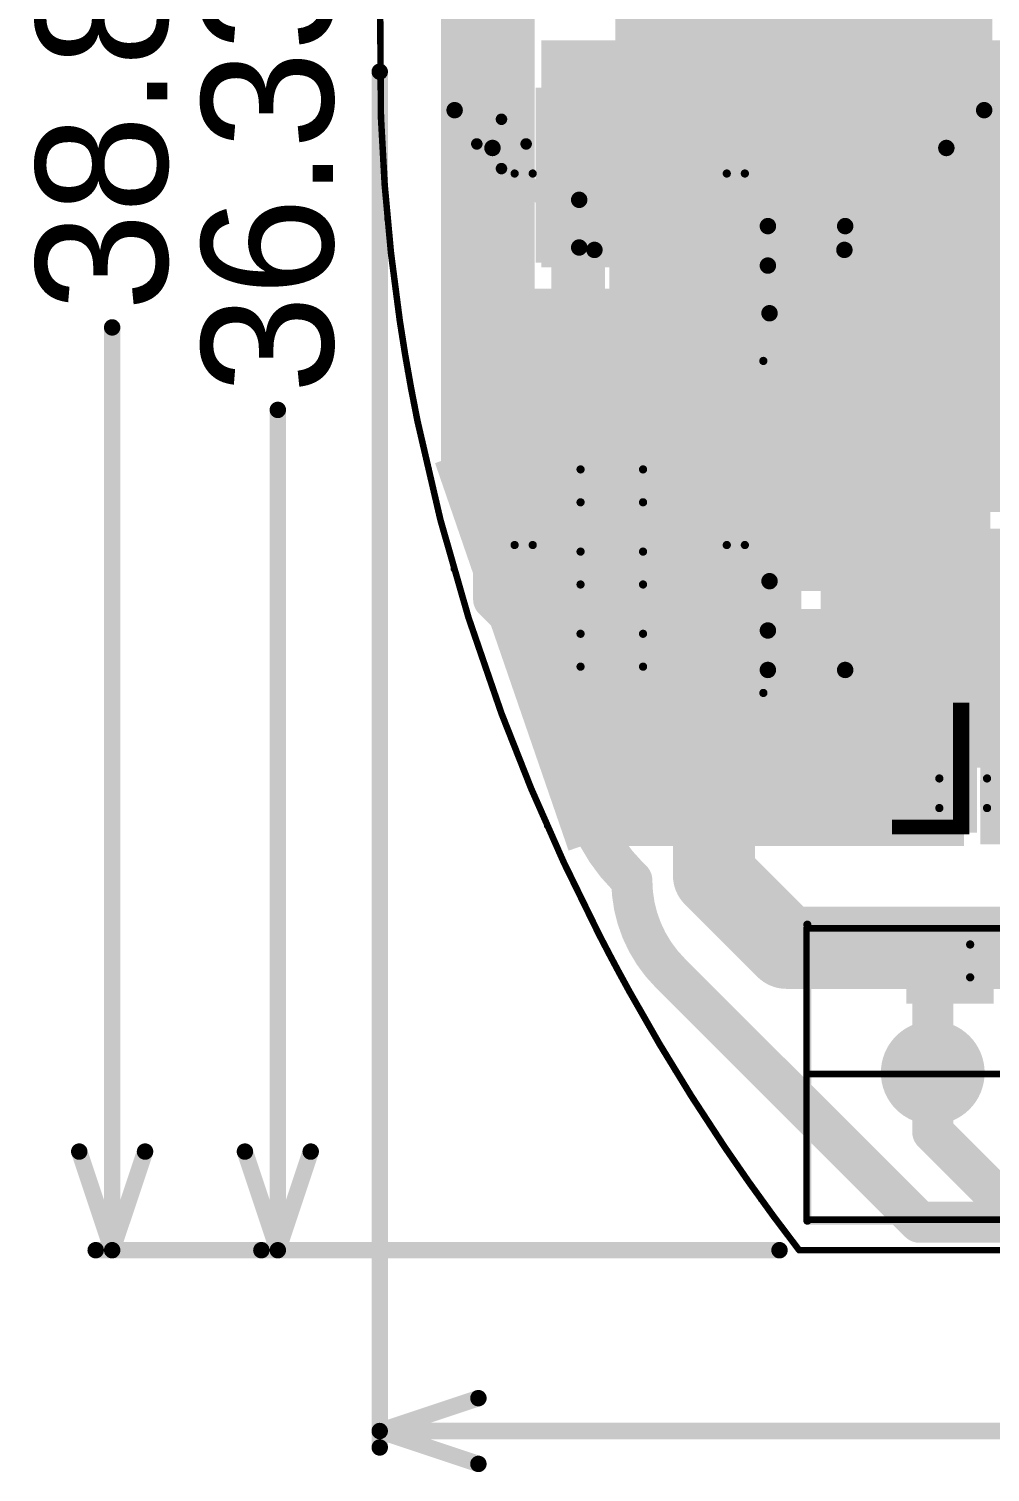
# Model space of a CAD drawing. Header units: millimetres. Extents: x 45.53 to 47.16, y 2.21 to 4.42.
# Drawn here: x 45.534 to 46.118, y 2.242 to 3.12 of the extents above; entities that cross this region are included whole.
import ezdxf

# ---------------------------------------------------------------- set-up
doc = ezdxf.new("R2010")
doc.units = ezdxf.units.MM
doc.header["$MEASUREMENT"] = 0
for name, color, linetype in [('BottomLayer', 5, 'Continuous'), ('BottomOverlay', 54, 'Continuous'), ('BottomPaste', 16, 'Continuous'), ('BottomSolder', 6, 'Continuous'), ('Mechanical1', 6, 'Continuous'), ('Mechanical2', 216, 'Continuous'), ('MultiLayer', 9, 'Continuous'), ('PadHoleLayer', 156, 'Continuous'), ('TopLayer', 1, 'Continuous'), ('TopOverlay', 2, 'Continuous'), ('TopPaste', 8, 'Continuous'), ('TopSolder', 216, 'Continuous'), ('ViaHoleLayer', 16, 'Continuous')]:
    doc.layers.add(name, color=color, linetype=linetype)

# ---------------------------------------------------------------- blocks, each defined once
blk = doc.blocks.new('SOP_8_B_31')
at = {"layer": 'BottomLayer'}
for points in [[(-0.13386, 0.06122), (-0.08268, 0.06122), (-0.13386, 0.08878), (-0.08268, 0.08878)], [(0.08268, 0.06122), (0.13386, 0.06122), (0.08268, 0.08878), (0.13386, 0.08878)], [(-0.13386, 0.01122), (-0.08268, 0.01122), (-0.13386, 0.03878), (-0.08268, 0.03878)], [(0.08268, 0.01122), (0.13386, 0.01122), (0.08268, 0.03878), (0.13386, 0.03878)], [(-0.13386, -0.03878), (-0.08268, -0.03878), (-0.13386, -0.01122), (-0.08268, -0.01122)], [(0.08268, -0.03878), (0.13386, -0.03878), (0.08268, -0.01122), (0.13386, -0.01122)], [(-0.13386, -0.08878), (-0.08268, -0.08878), (-0.13386, -0.06122), (-0.08268, -0.06122)], [(0.08268, -0.08878), (0.13386, -0.08878), (0.08268, -0.06122), (0.13386, -0.06122)]]:
    blk.add_solid(points, dxfattribs=at)
at = {"layer": 'BottomOverlay', "const_width": 0.005}
for points in [[(0.077, 0.101), (-0.072, 0.101)], [(0.077, -0.101), (-0.072, -0.101)]]:
    blk.add_lwpolyline(points, dxfattribs=at)
at = {"layer": 'BottomOverlay'}
for points, const_width in [([(-0.07325, 0.101, 1), (-0.07075, 0.101, 1)], 0.0025), ([(0.07575, 0.101, 1), (0.07825, 0.101, 1)], 0.0025), ([(-0.1219, -0.103, 1), (-0.1321, -0.103, 1)], 0.01), ([(-0.1346, -0.103, 1), (-0.1296, -0.103, 1)], 0.005), ([(-0.1244, -0.103, 1), (-0.1194, -0.103, 1)], 0.005), ([(-0.07325, -0.101, 1), (-0.07075, -0.101, 1)], 0.0025), ([(0.07575, -0.101, 1), (0.07825, -0.101, 1)], 0.0025)]:
    blk.add_lwpolyline(points, format="xyb", close=True, dxfattribs=dict(at, const_width=const_width))
at = {"layer": 'BottomPaste'}
for points in [[(-0.13386, 0.06122), (-0.08268, 0.06122), (-0.13386, 0.08878), (-0.08268, 0.08878)], [(0.08268, 0.06122), (0.13386, 0.06122), (0.08268, 0.08878), (0.13386, 0.08878)], [(-0.13386, 0.01122), (-0.08268, 0.01122), (-0.13386, 0.03878), (-0.08268, 0.03878)], [(0.08268, 0.01122), (0.13386, 0.01122), (0.08268, 0.03878), (0.13386, 0.03878)], [(-0.13386, -0.03878), (-0.08268, -0.03878), (-0.13386, -0.01122), (-0.08268, -0.01122)], [(0.08268, -0.03878), (0.13386, -0.03878), (0.08268, -0.01122), (0.13386, -0.01122)], [(-0.13386, -0.08878), (-0.08268, -0.08878), (-0.13386, -0.06122), (-0.08268, -0.06122)], [(0.08268, -0.08878), (0.13386, -0.08878), (0.08268, -0.06122), (0.13386, -0.06122)]]:
    blk.add_solid(points, dxfattribs=at)
at = {"layer": 'BottomSolder'}
for points in [[(-0.13786, 0.05722), (-0.07868, 0.05722), (-0.13786, 0.09278), (-0.07868, 0.09278)], [(0.07868, 0.05722), (0.13786, 0.05722), (0.07868, 0.09278), (0.13786, 0.09278)], [(-0.13786, 0.00722), (-0.07868, 0.00722), (-0.13786, 0.04278), (-0.07868, 0.04278)], [(0.07868, 0.00722), (0.13786, 0.00722), (0.07868, 0.04278), (0.13786, 0.04278)], [(-0.13786, -0.04278), (-0.07868, -0.04278), (-0.13786, -0.00722), (-0.07868, -0.00722)], [(0.07868, -0.04278), (0.13786, -0.04278), (0.07868, -0.00722), (0.13786, -0.00722)], [(-0.13786, -0.09278), (-0.07868, -0.09278), (-0.13786, -0.05722), (-0.07868, -0.05722)], [(0.07868, -0.09278), (0.13786, -0.09278), (0.07868, -0.05722), (0.13786, -0.05722)]]:
    blk.add_solid(points, dxfattribs=at)
blk = doc.blocks.new('R___0201_B_39')
at = {"layer": 'BottomLayer'}
for points in [[(-0.01614, -0.00728), (-0.00551, -0.00728), (-0.01614, 0.00728), (-0.00551, 0.00728)], [(0.00551, -0.00728), (0.01614, -0.00728), (0.00551, 0.00728), (0.01614, 0.00728)]]:
    blk.add_solid(points, dxfattribs=at)
at = {"layer": 'BottomOverlay', "const_width": 0.005}
for points in [[(-0.019, -0.01), (-0.019, 0.01)], [(-0.019, 0.01), (0.019, 0.01)], [(0.019, -0.01), (0.019, 0.01)], [(-0.019, -0.01), (0.019, -0.01)]]:
    blk.add_lwpolyline(points, dxfattribs=at)
at = {"layer": 'BottomOverlay', "const_width": 0.0025}
for points in [[(-0.02025, 0.01, 1), (-0.01775, 0.01, 1)], [(-0.02025, 0.01, 1), (-0.01775, 0.01, 1)], [(0.01775, 0.01, 1), (0.02025, 0.01, 1)], [(0.01775, 0.01, 1), (0.02025, 0.01, 1)], [(-0.02025, -0.01, 1), (-0.01775, -0.01, 1)], [(-0.02025, -0.01, 1), (-0.01775, -0.01, 1)], [(0.01775, -0.01, 1), (0.02025, -0.01, 1)], [(0.01775, -0.01, 1), (0.02025, -0.01, 1)]]:
    blk.add_lwpolyline(points, format="xyb", close=True, dxfattribs=at)
at = {"layer": 'BottomPaste'}
for points in [[(-0.01614, -0.00728), (-0.00551, -0.00728), (-0.01614, 0.00728), (-0.00551, 0.00728)], [(0.00551, -0.00728), (0.01614, -0.00728), (0.00551, 0.00728), (0.01614, 0.00728)]]:
    blk.add_solid(points, dxfattribs=at)
at = {"layer": 'BottomSolder'}
for points in [[(-0.02014, -0.01128), (-0.00151, -0.01128), (-0.02014, 0.01128), (-0.00151, 0.01128)], [(0.00151, -0.01128), (0.02014, -0.01128), (0.00151, 0.01128), (0.02014, 0.01128)]]:
    blk.add_solid(points, dxfattribs=at)
blk = doc.blocks.new('R___0201_B_40')
at = {"layer": 'BottomLayer'}
for points in [[(-0.01614, -0.00728), (-0.00551, -0.00728), (-0.01614, 0.00728), (-0.00551, 0.00728)], [(0.00551, -0.00728), (0.01614, -0.00728), (0.00551, 0.00728), (0.01614, 0.00728)]]:
    blk.add_solid(points, dxfattribs=at)
at = {"layer": 'BottomOverlay', "const_width": 0.005}
for points in [[(-0.019, 0.01), (-0.019, -0.01)], [(0.019, 0.01), (-0.019, 0.01)], [(0.019, 0.01), (0.019, -0.01)], [(0.019, -0.01), (-0.019, -0.01)]]:
    blk.add_lwpolyline(points, dxfattribs=at)
at = {"layer": 'BottomOverlay', "const_width": 0.0025}
for points in [[(-0.02025, 0.01, 1), (-0.01775, 0.01, 1)], [(-0.02025, 0.01, 1), (-0.01775, 0.01, 1)], [(0.01775, 0.01, 1), (0.02025, 0.01, 1)], [(0.01775, 0.01, 1), (0.02025, 0.01, 1)], [(-0.02025, -0.01, 1), (-0.01775, -0.01, 1)], [(-0.02025, -0.01, 1), (-0.01775, -0.01, 1)], [(0.01775, -0.01, 1), (0.02025, -0.01, 1)], [(0.01775, -0.01, 1), (0.02025, -0.01, 1)]]:
    blk.add_lwpolyline(points, format="xyb", close=True, dxfattribs=at)
at = {"layer": 'BottomPaste'}
for points in [[(-0.01614, -0.00728), (-0.00551, -0.00728), (-0.01614, 0.00728), (-0.00551, 0.00728)], [(0.00551, -0.00728), (0.01614, -0.00728), (0.00551, 0.00728), (0.01614, 0.00728)]]:
    blk.add_solid(points, dxfattribs=at)
at = {"layer": 'BottomSolder'}
for points in [[(-0.02014, -0.01128), (-0.00151, -0.01128), (-0.02014, 0.01128), (-0.00151, 0.01128)], [(0.00151, -0.01128), (0.02014, -0.01128), (0.00151, 0.01128), (0.02014, 0.01128)]]:
    blk.add_solid(points, dxfattribs=at)
blk = doc.blocks.new('R___0201_B_47')
at = {"layer": 'BottomLayer'}
for points in [[(-0.01614, -0.00728), (-0.00551, -0.00728), (-0.01614, 0.00728), (-0.00551, 0.00728)], [(0.00551, -0.00728), (0.01614, -0.00728), (0.00551, 0.00728), (0.01614, 0.00728)]]:
    blk.add_solid(points, dxfattribs=at)
at = {"layer": 'BottomOverlay', "const_width": 0.005}
for points in [[(0.019, 0.01), (-0.019, 0.01)], [(-0.019, 0.01), (-0.019, -0.01)], [(0.019, 0.01), (0.019, -0.01)], [(0.019, -0.01), (-0.019, -0.01)]]:
    blk.add_lwpolyline(points, dxfattribs=at)
at = {"layer": 'BottomOverlay', "const_width": 0.0025}
for points in [[(-0.02025, 0.01, 1), (-0.01775, 0.01, 1)], [(-0.02025, 0.01, 1), (-0.01775, 0.01, 1)], [(0.01775, 0.01, 1), (0.02025, 0.01, 1)], [(0.01775, 0.01, 1), (0.02025, 0.01, 1)], [(-0.02025, -0.01, 1), (-0.01775, -0.01, 1)], [(-0.02025, -0.01, 1), (-0.01775, -0.01, 1)], [(0.01775, -0.01, 1), (0.02025, -0.01, 1)], [(0.01775, -0.01, 1), (0.02025, -0.01, 1)]]:
    blk.add_lwpolyline(points, format="xyb", close=True, dxfattribs=at)
at = {"layer": 'BottomPaste'}
for points in [[(-0.01614, -0.00728), (-0.00551, -0.00728), (-0.01614, 0.00728), (-0.00551, 0.00728)], [(0.00551, -0.00728), (0.01614, -0.00728), (0.00551, 0.00728), (0.01614, 0.00728)]]:
    blk.add_solid(points, dxfattribs=at)
at = {"layer": 'BottomSolder'}
for points in [[(-0.02014, -0.01128), (-0.00151, -0.01128), (-0.02014, 0.01128), (-0.00151, 0.01128)], [(0.00151, -0.01128), (0.02014, -0.01128), (0.00151, 0.01128), (0.02014, 0.01128)]]:
    blk.add_solid(points, dxfattribs=at)
blk = doc.blocks.new('R___0201_B_48')
at = {"layer": 'BottomLayer'}
for points in [[(-0.01614, -0.00728), (-0.00551, -0.00728), (-0.01614, 0.00728), (-0.00551, 0.00728)], [(0.00551, -0.00728), (0.01614, -0.00728), (0.00551, 0.00728), (0.01614, 0.00728)]]:
    blk.add_solid(points, dxfattribs=at)
at = {"layer": 'BottomOverlay', "const_width": 0.005}
for points in [[(-0.019, 0.01), (-0.019, -0.01)], [(0.019, 0.01), (-0.019, 0.01)], [(0.019, 0.01), (0.019, -0.01)], [(0.019, -0.01), (-0.019, -0.01)]]:
    blk.add_lwpolyline(points, dxfattribs=at)
at = {"layer": 'BottomOverlay', "const_width": 0.0025}
for points in [[(-0.02025, 0.01, 1), (-0.01775, 0.01, 1)], [(-0.02025, 0.01, 1), (-0.01775, 0.01, 1)], [(0.01775, 0.01, 1), (0.02025, 0.01, 1)], [(0.01775, 0.01, 1), (0.02025, 0.01, 1)], [(-0.02025, -0.01, 1), (-0.01775, -0.01, 1)], [(-0.02025, -0.01, 1), (-0.01775, -0.01, 1)], [(0.01775, -0.01, 1), (0.02025, -0.01, 1)], [(0.01775, -0.01, 1), (0.02025, -0.01, 1)]]:
    blk.add_lwpolyline(points, format="xyb", close=True, dxfattribs=at)
at = {"layer": 'BottomPaste'}
for points in [[(-0.01614, -0.00728), (-0.00551, -0.00728), (-0.01614, 0.00728), (-0.00551, 0.00728)], [(0.00551, -0.00728), (0.01614, -0.00728), (0.00551, 0.00728), (0.01614, 0.00728)]]:
    blk.add_solid(points, dxfattribs=at)
at = {"layer": 'BottomSolder'}
for points in [[(-0.02014, -0.01128), (-0.00151, -0.01128), (-0.02014, 0.01128), (-0.00151, 0.01128)], [(0.00151, -0.01128), (0.02014, -0.01128), (0.00151, 0.01128), (0.02014, 0.01128)]]:
    blk.add_solid(points, dxfattribs=at)
blk = doc.blocks.new('SRU8028_220Y_B_57')
at = {"layer": 'BottomLayer'}
for points in [[(-0.19291, -0.06299), (-0.11417, -0.06299), (-0.19291, 0.06299), (-0.11417, 0.06299)], [(0.11417, -0.06299), (0.19291, -0.06299), (0.11417, 0.06299), (0.19291, 0.06299)]]:
    blk.add_solid(points, dxfattribs=at)
at = {"layer": 'BottomOverlay', "const_width": 0.01}
for points in [[(-0.089, 0.138), (-0.066, 0.161)], [(0.066, 0.161), (-0.066, 0.161)], [(0.089, 0.138), (0.066, 0.161)], [(-0.151, 0.076), (-0.089, 0.138)], [(0.151, 0.076), (0.089, 0.138)], [(-0.089, -0.138), (-0.151, -0.076)], [(0.089, -0.138), (0.151, -0.076)], [(-0.066, -0.161), (-0.089, -0.138)], [(0.066, -0.161), (0.089, -0.138)], [(0.066, -0.161), (-0.066, -0.161)]]:
    blk.add_lwpolyline(points, dxfattribs=at)
at = {"layer": 'BottomOverlay', "const_width": 0.005}
for points in [[(-0.0685, 0.161, 1), (-0.0635, 0.161, 1)], [(-0.0685, 0.161, 1), (-0.0635, 0.161, 1)], [(0.0635, 0.161, 1), (0.0685, 0.161, 1)], [(0.0635, 0.161, 1), (0.0685, 0.161, 1)], [(-0.0915, 0.138, 1), (-0.0865, 0.138, 1)], [(-0.0915, 0.138, 1), (-0.0865, 0.138, 1)], [(0.0865, 0.138, 1), (0.0915, 0.138, 1)], [(0.0865, 0.138, 1), (0.0915, 0.138, 1)], [(-0.1535, 0.076, 1), (-0.1485, 0.076, 1)], [(0.1485, 0.076, 1), (0.1535, 0.076, 1)], [(-0.1535, -0.076, 1), (-0.1485, -0.076, 1)], [(0.1485, -0.076, 1), (0.1535, -0.076, 1)], [(-0.0915, -0.138, 1), (-0.0865, -0.138, 1)], [(-0.0915, -0.138, 1), (-0.0865, -0.138, 1)], [(0.0865, -0.138, 1), (0.0915, -0.138, 1)], [(0.0865, -0.138, 1), (0.0915, -0.138, 1)], [(-0.0685, -0.161, 1), (-0.0635, -0.161, 1)], [(-0.0685, -0.161, 1), (-0.0635, -0.161, 1)], [(0.0635, -0.161, 1), (0.0685, -0.161, 1)], [(0.0635, -0.161, 1), (0.0685, -0.161, 1)]]:
    blk.add_lwpolyline(points, format="xyb", close=True, dxfattribs=at)
at = {"layer": 'BottomPaste'}
for points in [[(-0.19291, -0.06299), (-0.11417, -0.06299), (-0.19291, 0.06299), (-0.11417, 0.06299)], [(0.11417, -0.06299), (0.19291, -0.06299), (0.11417, 0.06299), (0.19291, 0.06299)]]:
    blk.add_solid(points, dxfattribs=at)
at = {"layer": 'BottomSolder'}
for points in [[(-0.19691, -0.06699), (-0.11017, -0.06699), (-0.19691, 0.06699), (-0.11017, 0.06699)], [(0.11017, -0.06699), (0.19691, -0.06699), (0.11017, 0.06699), (0.19691, 0.06699)]]:
    blk.add_solid(points, dxfattribs=at)
blk = doc.blocks.new('B3B_PH_K_S_LF__SN__60')
at = {"layer": 'BottomLayer', "const_width": 0.02756}
for points in [[(-0.09252, 0, 1), (-0.06496, 0, 1)], [(-0.01378, 0, 1), (0.01378, 0, 1)], [(0.06496, 0, 1), (0.09252, 0, 1)]]:
    blk.add_lwpolyline(points, format="xyb", close=True, dxfattribs=at)
at = {"layer": 'BottomSolder', "const_width": 0.03156}
for points in [[(-0.09452, 0, 1), (-0.06296, 0, 1)], [(-0.01578, 0, 1), (0.01578, 0, 1)], [(0.06296, 0, 1), (0.09452, 0, 1)]]:
    blk.add_lwpolyline(points, format="xyb", close=True, dxfattribs=at)
at = {"layer": 'MultiLayer', "const_width": 0.02756}
for points in [[(-0.09252, 0, 1), (-0.06496, 0, 1)], [(-0.01378, 0, 1), (0.01378, 0, 1)], [(0.06496, 0, 1), (0.09252, 0, 1)]]:
    blk.add_lwpolyline(points, format="xyb", close=True, dxfattribs=at)
at = {"layer": 'PadHoleLayer', "const_width": 0.01378}
for points in [[(-0.08563, 0, 1), (-0.07185, 0, 1)], [(-0.00689, 0, 1), (0.00689, 0, 1)], [(0.07185, 0, 1), (0.08563, 0, 1)]]:
    blk.add_lwpolyline(points, format="xyb", close=True, dxfattribs=at)
at = {"layer": 'TopLayer', "const_width": 0.02756}
for points in [[(-0.09252, 0, 1), (-0.06496, 0, 1)], [(-0.01378, 0, 1), (0.01378, 0, 1)], [(0.06496, 0, 1), (0.09252, 0, 1)]]:
    blk.add_lwpolyline(points, format="xyb", close=True, dxfattribs=at)
at = {"layer": 'TopOverlay', "const_width": 0.005}
for points in [[(-0.155, 0.09), (0.155, 0.09)], [(-0.155, -0.09), (-0.155, 0.09)], [(0.155, -0.09), (0.155, 0.09)], [(-0.155, -0.09), (0.155, -0.09)]]:
    blk.add_lwpolyline(points, dxfattribs=at)
at = {"layer": 'TopOverlay', "const_width": 0.0025}
for points in [[(-0.15625, 0.09, 1), (-0.15375, 0.09, 1)], [(-0.15625, 0.09, 1), (-0.15375, 0.09, 1)], [(0.15375, 0.09, 1), (0.15625, 0.09, 1)], [(0.15375, 0.09, 1), (0.15625, 0.09, 1)], [(-0.15625, -0.09, 1), (-0.15375, -0.09, 1)], [(-0.15625, -0.09, 1), (-0.15375, -0.09, 1)], [(0.15375, -0.09, 1), (0.15625, -0.09, 1)], [(0.15375, -0.09, 1), (0.15625, -0.09, 1)]]:
    blk.add_lwpolyline(points, format="xyb", close=True, dxfattribs=at)
at = {"layer": 'TopSolder', "const_width": 0.03156}
for points in [[(-0.09452, 0, 1), (-0.06296, 0, 1)], [(-0.01578, 0, 1), (0.01578, 0, 1)], [(0.06296, 0, 1), (0.09452, 0, 1)]]:
    blk.add_lwpolyline(points, format="xyb", close=True, dxfattribs=at)
blk = doc.blocks.new('SMC_62')
at = {"layer": 'TopLayer'}
for points in [[(-0.19037, -0.06437), (-0.11163, -0.06437), (-0.19037, 0.06437), (-0.11163, 0.06437)], [(0.11163, -0.06437), (0.19037, -0.06437), (0.11163, 0.06437), (0.19037, 0.06437)]]:
    blk.add_solid(points, dxfattribs=at)
at = {"layer": 'TopOverlay', "const_width": 0.01}
for points in [[(-0.135, 0.121), (-0.111, 0.121)], [(-0.135, 0.121), (-0.135, 0.074)], [(-0.081, 0.12), (0.082, 0.12)], [(0.111, 0.121), (0.135, 0.121)], [(0.135, 0.121), (0.135, 0.074)], [(-0.135, -0.074), (-0.135, -0.121)], [(0.135, -0.074), (0.135, -0.121)], [(-0.135, -0.121), (-0.111, -0.121)], [(-0.081, -0.122), (0.082, -0.122)], [(0.111, -0.121), (0.135, -0.121)]]:
    blk.add_lwpolyline(points, dxfattribs=at)
at = {"layer": 'TopOverlay', "const_width": 0.005}
for points in [[(-0.1375, 0.121, 1), (-0.1325, 0.121, 1)], [(-0.1375, 0.121, 1), (-0.1325, 0.121, 1)], [(-0.1135, 0.121, 1), (-0.1085, 0.121, 1)], [(-0.0835, 0.12, 1), (-0.0785, 0.12, 1)], [(0.0795, 0.12, 1), (0.0845, 0.12, 1)], [(0.1085, 0.121, 1), (0.1135, 0.121, 1)], [(0.1325, 0.121, 1), (0.1375, 0.121, 1)], [(0.1325, 0.121, 1), (0.1375, 0.121, 1)], [(-0.1375, 0.074, 1), (-0.1325, 0.074, 1)], [(0.1325, 0.074, 1), (0.1375, 0.074, 1)], [(-0.1375, -0.074, 1), (-0.1325, -0.074, 1)], [(0.1325, -0.074, 1), (0.1375, -0.074, 1)], [(-0.1375, -0.121, 1), (-0.1325, -0.121, 1)], [(-0.1375, -0.121, 1), (-0.1325, -0.121, 1)], [(-0.1135, -0.121, 1), (-0.1085, -0.121, 1)], [(-0.0835, -0.122, 1), (-0.0785, -0.122, 1)], [(0.0795, -0.122, 1), (0.0845, -0.122, 1)], [(0.1085, -0.121, 1), (0.1135, -0.121, 1)], [(0.1325, -0.121, 1), (0.1375, -0.121, 1)], [(0.1325, -0.121, 1), (0.1375, -0.121, 1)]]:
    blk.add_lwpolyline(points, format="xyb", close=True, dxfattribs=at)
at = {"layer": 'TopOverlay'}
for points in [[(0.135, 0.067), (0.245, 0.067), (0.135, 0.125), (0.245, 0.125)], [(0.193, -0.125), (0.245, -0.125), (0.193, 0.125), (0.245, 0.125)], [(0.135, -0.125), (0.245, -0.125), (0.135, -0.067), (0.245, -0.067)]]:
    blk.add_solid(points, dxfattribs=at)
at = {"layer": 'TopPaste'}
for points in [[(-0.19037, -0.06437), (-0.11163, -0.06437), (-0.19037, 0.06437), (-0.11163, 0.06437)], [(0.11163, -0.06437), (0.19037, -0.06437), (0.11163, 0.06437), (0.19037, 0.06437)]]:
    blk.add_solid(points, dxfattribs=at)
at = {"layer": 'TopSolder'}
for points in [[(-0.19437, -0.06837), (-0.10763, -0.06837), (-0.19437, 0.06837), (-0.10763, 0.06837)], [(0.10763, -0.06837), (0.19437, -0.06837), (0.10763, 0.06837), (0.19437, 0.06837)]]:
    blk.add_solid(points, dxfattribs=at)
blk = doc.blocks.new('C___C____C_65')
at = {"layer": 'TopLayer'}
for points in [[(-0.16221, -0.05315), (-0.06379, -0.05315), (-0.16221, 0.05315), (-0.06379, 0.05315)], [(0.06379, -0.05315), (0.16221, -0.05315), (0.06379, 0.05315), (0.16221, 0.05315)]]:
    blk.add_solid(points, dxfattribs=at)
at = {"layer": 'TopOverlay'}
for points, const_width in [([(0.132, 0.093), (0.132, 0.063)], 0.007), ([(0.117, 0.078), (0.147, 0.078)], 0.007), ([(-0.112, 0.07), (0.114, 0.07)], 0.005), ([(-0.112, 0.07), (-0.112, 0.059)], 0.005), ([(0.114, 0.07), (0.114, 0.059)], 0.005), ([(-0.112, -0.059), (-0.112, -0.07)], 0.005), ([(0.114, -0.059), (0.114, -0.07)], 0.005), ([(-0.112, -0.07), (0.114, -0.07)], 0.005)]:
    blk.add_lwpolyline(points, dxfattribs=dict(at, const_width=const_width))
for points, const_width in [([(0.13025, 0.093, 1), (0.13375, 0.093, 1)], 0.0035), ([(0.11525, 0.078, 1), (0.11875, 0.078, 1)], 0.0035), ([(0.14525, 0.078, 1), (0.14875, 0.078, 1)], 0.0035), ([(-0.11325, 0.07, 1), (-0.11075, 0.07, 1)], 0.0025), ([(-0.11325, 0.07, 1), (-0.11075, 0.07, 1)], 0.0025), ([(0.11275, 0.07, 1), (0.11525, 0.07, 1)], 0.0025), ([(0.11275, 0.07, 1), (0.11525, 0.07, 1)], 0.0025), ([(-0.11325, 0.059, 1), (-0.11075, 0.059, 1)], 0.0025), ([(0.11275, 0.059, 1), (0.11525, 0.059, 1)], 0.0025), ([(0.13025, 0.063, 1), (0.13375, 0.063, 1)], 0.0035), ([(-0.11325, -0.059, 1), (-0.11075, -0.059, 1)], 0.0025), ([(0.11275, -0.059, 1), (0.11525, -0.059, 1)], 0.0025), ([(-0.11325, -0.07, 1), (-0.11075, -0.07, 1)], 0.0025), ([(-0.11325, -0.07, 1), (-0.11075, -0.07, 1)], 0.0025), ([(0.11275, -0.07, 1), (0.11525, -0.07, 1)], 0.0025), ([(0.11275, -0.07, 1), (0.11525, -0.07, 1)], 0.0025)]:
    blk.add_lwpolyline(points, format="xyb", close=True, dxfattribs=dict(at, const_width=const_width))
at = {"layer": 'TopPaste'}
for points in [[(-0.16221, -0.05315), (-0.06379, -0.05315), (-0.16221, 0.05315), (-0.06379, 0.05315)], [(0.06379, -0.05315), (0.16221, -0.05315), (0.06379, 0.05315), (0.16221, 0.05315)]]:
    blk.add_solid(points, dxfattribs=at)
at = {"layer": 'TopSolder'}
for points in [[(-0.16621, -0.05715), (-0.05979, -0.05715), (-0.16621, 0.05715), (-0.05979, 0.05715)], [(0.05979, -0.05715), (0.16621, -0.05715), (0.05979, 0.05715), (0.16621, 0.05715)]]:
    blk.add_solid(points, dxfattribs=at)
blk = doc.blocks.new('CAP_0201_66')
at = {"layer": 'TopLayer'}
for points in [[(-0.01772, -0.00591), (-0.00591, -0.00591), (-0.01772, 0.00591), (-0.00591, 0.00591)], [(0.00591, -0.00591), (0.01772, -0.00591), (0.00591, 0.00591), (0.01772, 0.00591)]]:
    blk.add_solid(points, dxfattribs=at)
at = {"layer": 'TopOverlay', "const_width": 0.005}
for points in [[(-0.021, 0.009), (-0.021, -0.009)], [(-0.008, 0.009), (-0.021, 0.009)], [(0.021, 0.009), (0.008, 0.009)], [(0.021, 0.009), (0.021, -0.009)], [(-0.008, -0.009), (-0.021, -0.009)], [(0.021, -0.009), (0.008, -0.009)]]:
    blk.add_lwpolyline(points, dxfattribs=at)
at = {"layer": 'TopOverlay', "const_width": 0.0025}
for points in [[(-0.02225, 0.009, 1), (-0.01975, 0.009, 1)], [(-0.02225, 0.009, 1), (-0.01975, 0.009, 1)], [(-0.00925, 0.009, 1), (-0.00675, 0.009, 1)], [(0.00675, 0.009, 1), (0.00925, 0.009, 1)], [(0.01975, 0.009, 1), (0.02225, 0.009, 1)], [(0.01975, 0.009, 1), (0.02225, 0.009, 1)], [(-0.02225, -0.009, 1), (-0.01975, -0.009, 1)], [(-0.02225, -0.009, 1), (-0.01975, -0.009, 1)], [(-0.00925, -0.009, 1), (-0.00675, -0.009, 1)], [(0.00675, -0.009, 1), (0.00925, -0.009, 1)], [(0.01975, -0.009, 1), (0.02225, -0.009, 1)], [(0.01975, -0.009, 1), (0.02225, -0.009, 1)]]:
    blk.add_lwpolyline(points, format="xyb", close=True, dxfattribs=at)
at = {"layer": 'TopPaste'}
for points in [[(-0.01772, -0.00591), (-0.00591, -0.00591), (-0.01772, 0.00591), (-0.00591, 0.00591)], [(0.00591, -0.00591), (0.01772, -0.00591), (0.00591, 0.00591), (0.01772, 0.00591)]]:
    blk.add_solid(points, dxfattribs=at)
at = {"layer": 'TopSolder'}
for points in [[(-0.01988, -0.00807), (-0.00374, -0.00807), (-0.01988, 0.00807), (-0.00374, 0.00807)], [(0.00374, -0.00807), (0.01988, -0.00807), (0.00374, 0.00807), (0.01988, 0.00807)]]:
    blk.add_solid(points, dxfattribs=at)

msp = doc.modelspace()

# ---------------------------------------------------------------- linework, layer by layer
at = {"layer": 'BottomLayer'}
for points, const_width in [([(45.81626, 2.872), (45.81626, 3.2)], 0.05), ([(45.86826, 2.987), (45.86826, 3.016)], 0.01), ([(45.81626, 2.773), (45.81626, 2.872)], 0.025), ([(45.81626, 2.773), (45.83626, 2.753)], 0.025), ([(45.83626, 2.753), (45.86826, 2.753)], 0.025), ([(45.86826, 2.67542), (45.86826, 2.753)], 0.025), ([(45.89755, 2.60471), (45.90026, 2.602)], 0.025), ([(46.08326, 2.485), (46.08326, 2.538)], 0.025), ([(46.08326, 2.449), (46.08326, 2.485)], 0.025), ([(46.08326, 2.449), (46.13826, 2.394)], 0.025)]:
    msp.add_lwpolyline(points, dxfattribs=dict(at, const_width=const_width))
for points, const_width in [([(45.86235, 3.016, 1), (45.87417, 3.016, 1)], 0.01181), ([(45.86576, 3.016, 1), (45.87076, 3.016, 1)], 0.005), ([(45.86235, 2.99, 1), (45.87417, 2.99, 1)], 0.01181), ([(45.86576, 2.987, 1), (45.87076, 2.987, 1)], 0.005), ([(45.80376, 2.872, 1), (45.82876, 2.872, 1)], 0.025), ([(45.81001, 2.872, 1), (45.82251, 2.872, 1)], 0.0125), ([(45.84235, 2.803, 1), (45.85417, 2.803, 1)], 0.01181), ([(45.81001, 2.773, 1), (45.82251, 2.773, 1)], 0.0125), ([(45.81001, 2.773, 1), (45.82251, 2.773, 1)], 0.0125), ([(45.83001, 2.753, 1), (45.84251, 2.753, 1)], 0.0125), ([(45.83001, 2.753, 1), (45.84251, 2.753, 1)], 0.0125), ([(45.86201, 2.753, 1), (45.87451, 2.753, 1)], 0.0125), ([(45.86201, 2.753, 1), (45.87451, 2.753, 1)], 0.0125), ([(45.86201, 2.67542, 1), (45.87451, 2.67542, 1)], 0.0125), ([(45.86201, 2.67542, 1), (45.87451, 2.67542, 1)], 0.0125), ([(45.93435, 2.672, 1), (45.94617, 2.672, 1)], 0.01181), ([(45.93335, 2.646, 1), (45.94517, 2.646, 1)], 0.01181), ([(45.8913, 2.60471, 1), (45.9038, 2.60471, 1)], 0.0125), ([(45.8913, 2.60471, 1), (45.9038, 2.60471, 1)], 0.0125), ([(45.89401, 2.602, 1), (45.90651, 2.602, 1)], 0.0125), ([(45.89435, 2.602, 1), (45.90617, 2.602, 1)], 0.01181), ([(46.07701, 2.538, 1), (46.08951, 2.538, 1)], 0.0125), ([(46.07701, 2.485, 1), (46.08951, 2.485, 1)], 0.0125), ([(46.07701, 2.485, 1), (46.08951, 2.485, 1)], 0.0125), ([(46.07701, 2.449, 1), (46.08951, 2.449, 1)], 0.0125), ([(46.07701, 2.449, 1), (46.08951, 2.449, 1)], 0.0125)]:
    msp.add_lwpolyline(points, format="xyb", close=True, dxfattribs=dict(at, const_width=const_width))
at = {"layer": 'BottomLayer', "const_width": 0.025}
msp.add_lwpolyline([(45.89755, 2.60471, -0.198912), (45.86826, 2.67542)], format="xyb", dxfattribs=at)
at = {"layer": 'BottomLayer'}
for points in [[(45.89026, 3.006), (45.99426, 3.006), (45.89026, 3.181), (45.99426, 3.181)], [(46.11826, 3.181), (45.99426, 3.181), (46.11826, 2.778), (45.99426, 2.778)], [(45.88391, 3.032), (45.85126, 3.032), (45.88391, 2.828), (45.85126, 2.828)], [(45.89026, 2.828), (45.97526, 2.828), (45.89026, 2.859), (45.97526, 2.859)], [(45.83526, 2.782), (45.88326, 2.782), (45.83526, 2.817), (45.88326, 2.817)], [(45.89026, 2.731), (45.91726, 2.731), (45.89026, 2.817), (45.91726, 2.817)], [(46.05526, 2.778), (46.19126, 2.778), (46.05526, 2.815), (46.19126, 2.815)], [(45.85426, 2.736), (45.88391, 2.736), (45.85426, 2.769), (45.88391, 2.769)], [(45.99526, 2.631), (46.11026, 2.631), (45.99526, 2.767), (46.11026, 2.767)], [(46.03626, 2.727), (46.19126, 2.727), (46.03626, 2.767), (46.19126, 2.767)], [(45.89026, 2.728), (45.97526, 2.728), (45.89026, 2.759), (45.97526, 2.759)], [(45.91626, 2.631), (46.11026, 2.631), (45.91626, 2.685), (46.11026, 2.685)], [(46.06726, 2.527), (46.12026, 2.527), (46.06726, 2.567), (46.12026, 2.567)]]:
    msp.add_solid(points, dxfattribs=at)
at = {"layer": 'Mechanical1'}
for points, const_width in [([(45.74697, 2.257), (45.74697, 3.09393)], 0.01), ([(45.58426, 2.37701), (45.58426, 2.93837)], 0.01), ([(45.685, 2.377), (45.685, 2.88821)], 0.01), ([(46.00646, 2.39563), (46.00646, 2.5728)], 0.00394), ([(46.00646, 2.5728), (46.31748, 2.5728)], 0.00394), ([(46.00646, 2.57274), (46.00646, 2.5728)], 0.00394), ([(46.00646, 2.3956), (46.00646, 2.57276)], 0.00394), ([(46.00646, 2.57276), (46.31748, 2.57276)], 0.00394), ([(46.00646, 2.39557), (46.00646, 2.57274)], 0.00394), ([(46.00646, 2.57274), (46.31748, 2.57274)], 0.00394), ([(46.00646, 2.48421), (46.31748, 2.48421)], 0.00394), ([(46.00646, 2.48415), (46.00646, 2.48421)], 0.00394), ([(45.56426, 2.43701), (45.58426, 2.37701)], 0.01), ([(45.58426, 2.37701), (45.60426, 2.43701)], 0.01), ([(45.665, 2.437), (45.685, 2.377)], 0.01), ([(45.685, 2.377), (45.705, 2.437)], 0.01), ([(46.00646, 2.39563), (46.31748, 2.39563)], 0.00394), ([(46.00646, 2.39557), (46.00646, 2.39563)], 0.00394), ([(46.00646, 2.3956), (46.31748, 2.3956)], 0.00394), ([(46.00646, 2.39557), (46.31748, 2.39557)], 0.00394), ([(45.57426, 2.37701), (45.99007, 2.37701)], 0.01), ([(45.675, 2.377), (45.99007, 2.377)], 0.01), ([(45.74697, 2.267), (45.80697, 2.287)], 0.01), ([(45.74697, 2.267), (45.80697, 2.247)], 0.01), ([(45.74697, 2.267), (46.1573, 2.267)], 0.01)]:
    msp.add_lwpolyline(points, dxfattribs=dict(at, const_width=const_width))
for points, const_width in [([(45.74447, 3.09393, 1), (45.74947, 3.09393, 1)], 0.005), ([(45.58176, 2.93837, 1), (45.58676, 2.93837, 1)], 0.005), ([(45.6825, 2.88821, 1), (45.6875, 2.88821, 1)], 0.005), ([(46.00547, 2.5728, 1), (46.00744, 2.5728, 1)], 0.00197), ([(46.00547, 2.5728, 1), (46.00744, 2.5728, 1)], 0.00197), ([(46.00547, 2.5728, 1), (46.00744, 2.5728, 1)], 0.00197), ([(46.00547, 2.57276, 1), (46.00744, 2.57276, 1)], 0.00197), ([(46.00547, 2.57276, 1), (46.00744, 2.57276, 1)], 0.00197), ([(46.00547, 2.57274, 1), (46.00744, 2.57274, 1)], 0.00197), ([(46.00547, 2.57274, 1), (46.00744, 2.57274, 1)], 0.00197), ([(46.00547, 2.57274, 1), (46.00744, 2.57274, 1)], 0.00197), ([(46.00547, 2.48421, 1), (46.00744, 2.48421, 1)], 0.00197), ([(46.00547, 2.48421, 1), (46.00744, 2.48421, 1)], 0.00197), ([(46.00547, 2.48415, 1), (46.00744, 2.48415, 1)], 0.00197), ([(45.56176, 2.43701, 1), (45.56676, 2.43701, 1)], 0.005), ([(45.60176, 2.43701, 1), (45.60676, 2.43701, 1)], 0.005), ([(45.6625, 2.437, 1), (45.6675, 2.437, 1)], 0.005), ([(45.7025, 2.437, 1), (45.7075, 2.437, 1)], 0.005), ([(46.00547, 2.39563, 1), (46.00744, 2.39563, 1)], 0.00197), ([(46.00547, 2.39563, 1), (46.00744, 2.39563, 1)], 0.00197), ([(46.00547, 2.39563, 1), (46.00744, 2.39563, 1)], 0.00197), ([(46.00547, 2.3956, 1), (46.00744, 2.3956, 1)], 0.00197), ([(46.00547, 2.3956, 1), (46.00744, 2.3956, 1)], 0.00197), ([(46.00547, 2.39557, 1), (46.00744, 2.39557, 1)], 0.00197), ([(46.00547, 2.39557, 1), (46.00744, 2.39557, 1)], 0.00197), ([(46.00547, 2.39557, 1), (46.00744, 2.39557, 1)], 0.00197), ([(45.57176, 2.37701, 1), (45.57676, 2.37701, 1)], 0.005), ([(45.58176, 2.37701, 1), (45.58676, 2.37701, 1)], 0.005), ([(45.58176, 2.37701, 1), (45.58676, 2.37701, 1)], 0.005), ([(45.58176, 2.37701, 1), (45.58676, 2.37701, 1)], 0.005), ([(45.6725, 2.377, 1), (45.6775, 2.377, 1)], 0.005), ([(45.6825, 2.377, 1), (45.6875, 2.377, 1)], 0.005), ([(45.6825, 2.377, 1), (45.6875, 2.377, 1)], 0.005), ([(45.6825, 2.377, 1), (45.6875, 2.377, 1)], 0.005), ([(45.98757, 2.37701, 1), (45.99257, 2.37701, 1)], 0.005), ([(45.98757, 2.377, 1), (45.99257, 2.377, 1)], 0.005), ([(45.80447, 2.287, 1), (45.80947, 2.287, 1)], 0.005), ([(45.74447, 2.267, 1), (45.74947, 2.267, 1)], 0.005), ([(45.74447, 2.267, 1), (45.74947, 2.267, 1)], 0.005), ([(45.74447, 2.267, 1), (45.74947, 2.267, 1)], 0.005), ([(45.74447, 2.257, 1), (45.74947, 2.257, 1)], 0.005), ([(45.80447, 2.247, 1), (45.80947, 2.247, 1)], 0.005)]:
    msp.add_lwpolyline(points, format="xyb", close=True, dxfattribs=dict(at, const_width=const_width))
at = {"layer": 'Mechanical2', "const_width": 0.00394}
for points in [[(45.7477, 3.06645, -0.044672), (45.75766, 3.25668)], [(45.74771, 3.06648, -0.044673), (45.75768, 3.2567)], [(45.7477, 3.06647, -0.044672), (45.75767, 3.25669)], [(45.75917, 2.94249, -0.027827), (45.7477, 3.06647)], [(45.75916, 2.94247, -0.027827), (45.7477, 3.06645)], [(45.75917, 2.9425, -0.027827), (45.74771, 3.06648)], [(45.76993, 2.8814, -0.013484), (45.75916, 2.94247)], [(45.76994, 2.88143, -0.013484), (45.75917, 2.9425)], [(45.76993, 2.88141, -0.013484), (45.75917, 2.94249)], [(45.82104, 2.70346, -0.038746), (45.76993, 2.88141)], [(45.82104, 2.70344, -0.038746), (45.76993, 2.8814)], [(45.82104, 2.70347, -0.038746), (45.76994, 2.88143)], [(45.88043, 2.56891, -0.029421), (45.82104, 2.70347)], [(45.88043, 2.5689, -0.029421), (45.82104, 2.70346)], [(45.88043, 2.56888, -0.029421), (45.82104, 2.70344)], [(45.89896, 2.53416, -0.007787), (45.88043, 2.56891)], [(45.89895, 2.53415, -0.007787), (45.88043, 2.5689)], [(45.89895, 2.53413, -0.007787), (45.88043, 2.56888)], [(45.95677, 2.43969, -0.022019), (45.89895, 2.53413)], [(45.95677, 2.43971, -0.022018), (45.89896, 2.53416)], [(45.95677, 2.4397, -0.022019), (45.89895, 2.53415)], [(46.00204, 2.37701, -0.016026), (45.95677, 2.43971)], [(46.00204, 2.377, -0.016025), (45.95677, 2.4397)], [(46.00204, 2.37698, -0.016025), (45.95677, 2.43969)]]:
    msp.add_lwpolyline(points, format="xyb", dxfattribs=at)
for points in [[(45.7477, 3.06645), (45.74771, 3.06648)], [(45.7517, 3.0043), (45.75171, 3.00433)], [(45.75916, 2.94247), (45.75917, 2.9425)], [(45.76413, 2.91186), (45.76414, 2.91189)], [(45.76993, 2.8814), (45.76994, 2.88143)], [(45.79203, 2.79143), (45.79204, 2.79146)], [(45.82104, 2.70344), (45.82104, 2.70347)], [(45.84875, 2.63529), (45.84876, 2.63532)], [(45.88043, 2.56888), (45.88043, 2.56891)], [(45.88955, 2.55144), (45.88956, 2.55147)], [(45.89895, 2.53413), (45.89896, 2.53416)], [(45.92681, 2.48629), (45.92682, 2.48632)], [(45.95677, 2.43969), (45.95677, 2.43971)], [(45.9789, 2.40797), (45.9789, 2.408)], [(46.00204, 2.37698), (46.00204, 2.37701)], [(46.00204, 2.37701), (46.72033, 2.37698)], [(46.00204, 2.377), (46.72033, 2.37697)], [(46.00204, 2.37698), (46.72033, 2.37698)]]:
    msp.add_lwpolyline(points, dxfattribs=at)
at = {"layer": 'Mechanical2', "const_width": 0.00197}
for points in [[(45.74672, 3.06647, 1), (45.74869, 3.06647, 1)], [(45.74672, 3.06647, 1), (45.74869, 3.06647, 1)], [(45.74671, 3.06645, 1), (45.74868, 3.06645, 1)], [(45.74671, 3.06645, 1), (45.74868, 3.06645, 1)], [(45.74671, 3.06645, 1), (45.74868, 3.06645, 1)], [(45.74672, 3.06648, 1), (45.74869, 3.06648, 1)], [(45.74672, 3.06648, 1), (45.74869, 3.06648, 1)], [(45.74672, 3.06648, 1), (45.74869, 3.06648, 1)], [(45.75072, 3.0043, 1), (45.75269, 3.0043, 1)], [(45.75073, 3.00433, 1), (45.7527, 3.00433, 1)], [(45.75818, 2.94247, 1), (45.76014, 2.94247, 1)], [(45.75818, 2.94247, 1), (45.76014, 2.94247, 1)], [(45.75818, 2.94247, 1), (45.76014, 2.94247, 1)], [(45.75819, 2.9425, 1), (45.76015, 2.9425, 1)], [(45.75819, 2.9425, 1), (45.76015, 2.9425, 1)], [(45.75819, 2.9425, 1), (45.76015, 2.9425, 1)], [(45.75818, 2.94249, 1), (45.76015, 2.94249, 1)], [(45.75818, 2.94249, 1), (45.76015, 2.94249, 1)], [(45.76315, 2.91186, 1), (45.76512, 2.91186, 1)], [(45.76316, 2.91189, 1), (45.76513, 2.91189, 1)], [(45.76895, 2.88141, 1), (45.77092, 2.88141, 1)], [(45.76895, 2.88141, 1), (45.77092, 2.88141, 1)], [(45.76894, 2.8814, 1), (45.77091, 2.8814, 1)], [(45.76894, 2.8814, 1), (45.77091, 2.8814, 1)], [(45.76894, 2.8814, 1), (45.77091, 2.8814, 1)], [(45.76895, 2.88143, 1), (45.77092, 2.88143, 1)], [(45.76895, 2.88143, 1), (45.77092, 2.88143, 1)], [(45.76895, 2.88143, 1), (45.77092, 2.88143, 1)], [(45.79106, 2.79146, 1), (45.79303, 2.79146, 1)], [(45.79105, 2.79143, 1), (45.79302, 2.79143, 1)], [(45.82006, 2.70347, 1), (45.82203, 2.70347, 1)], [(45.82006, 2.70347, 1), (45.82203, 2.70347, 1)], [(45.82006, 2.70347, 1), (45.82203, 2.70347, 1)], [(45.82005, 2.70346, 1), (45.82202, 2.70346, 1)], [(45.82005, 2.70346, 1), (45.82202, 2.70346, 1)], [(45.82005, 2.70344, 1), (45.82202, 2.70344, 1)], [(45.82005, 2.70344, 1), (45.82202, 2.70344, 1)], [(45.82005, 2.70344, 1), (45.82202, 2.70344, 1)], [(45.84777, 2.63529, 1), (45.84974, 2.63529, 1)], [(45.84777, 2.63532, 1), (45.84974, 2.63532, 1)], [(45.87945, 2.56891, 1), (45.88142, 2.56891, 1)], [(45.87945, 2.56891, 1), (45.88142, 2.56891, 1)], [(45.87945, 2.56891, 1), (45.88142, 2.56891, 1)], [(45.87944, 2.5689, 1), (45.88141, 2.5689, 1)], [(45.87945, 2.5689, 1), (45.88141, 2.5689, 1)], [(45.87944, 2.56888, 1), (45.88141, 2.56888, 1)], [(45.87944, 2.56888, 1), (45.88141, 2.56888, 1)], [(45.87944, 2.56888, 1), (45.88141, 2.56888, 1)], [(45.88857, 2.55147, 1), (45.89054, 2.55147, 1)], [(45.88857, 2.55144, 1), (45.89054, 2.55144, 1)], [(45.89797, 2.53413, 1), (45.89994, 2.53413, 1)], [(45.89797, 2.53413, 1), (45.89994, 2.53413, 1)], [(45.89797, 2.53413, 1), (45.89994, 2.53413, 1)], [(45.89797, 2.53416, 1), (45.89994, 2.53416, 1)], [(45.89797, 2.53416, 1), (45.89994, 2.53416, 1)], [(45.89797, 2.53416, 1), (45.89994, 2.53416, 1)], [(45.89797, 2.53415, 1), (45.89994, 2.53415, 1)], [(45.89797, 2.53415, 1), (45.89994, 2.53415, 1)], [(45.92583, 2.48632, 1), (45.9278, 2.48632, 1)], [(45.92583, 2.48629, 1), (45.9278, 2.48629, 1)], [(45.95579, 2.43971, 1), (45.95775, 2.43971, 1)], [(45.95579, 2.43971, 1), (45.95775, 2.43971, 1)], [(45.95579, 2.43971, 1), (45.95775, 2.43971, 1)], [(45.95579, 2.4397, 1), (45.95775, 2.4397, 1)], [(45.95579, 2.4397, 1), (45.95775, 2.4397, 1)], [(45.95578, 2.43969, 1), (45.95775, 2.43969, 1)], [(45.95578, 2.43969, 1), (45.95775, 2.43969, 1)], [(45.95578, 2.43969, 1), (45.95775, 2.43969, 1)], [(45.97792, 2.408, 1), (45.97989, 2.408, 1)], [(45.97792, 2.40797, 1), (45.97989, 2.40797, 1)], [(46.00106, 2.37701, 1), (46.00302, 2.37701, 1)], [(46.00106, 2.37701, 1), (46.00302, 2.37701, 1)], [(46.00106, 2.37701, 1), (46.00302, 2.37701, 1)], [(46.00106, 2.377, 1), (46.00302, 2.377, 1)], [(46.00106, 2.377, 1), (46.00302, 2.377, 1)], [(46.00105, 2.37698, 1), (46.00302, 2.37698, 1)], [(46.00105, 2.37698, 1), (46.00302, 2.37698, 1)], [(46.00105, 2.37698, 1), (46.00302, 2.37698, 1)]]:
    msp.add_lwpolyline(points, format="xyb", close=True, dxfattribs=at)
at = {"layer": 'MultiLayer', "const_width": 0.01181}
for points in [[(45.86235, 3.016, 1), (45.87417, 3.016, 1)], [(45.86235, 2.99, 1), (45.87417, 2.99, 1)], [(45.84235, 2.803, 1), (45.85417, 2.803, 1)], [(45.93435, 2.672, 1), (45.94617, 2.672, 1)], [(45.93335, 2.646, 1), (45.94517, 2.646, 1)], [(45.89435, 2.602, 1), (45.90617, 2.602, 1)]]:
    msp.add_lwpolyline(points, format="xyb", close=True, dxfattribs=at)
at = {"layer": 'TopLayer'}
for points, const_width in [([(45.86235, 3.016, 1), (45.87417, 3.016, 1)], 0.01181), ([(45.86235, 2.99, 1), (45.87417, 2.99, 1)], 0.01181), ([(45.84235, 2.803, 1), (45.85417, 2.803, 1)], 0.01181), ([(45.93776, 2.683, 1), (45.96276, 2.683, 1)], 0.025), ([(46.11507, 2.69907, 1), (46.12507, 2.69907, 1)], 0.01), ([(45.93435, 2.672, 1), (45.94617, 2.672, 1)], 0.01181), ([(45.93335, 2.646, 1), (45.94517, 2.646, 1)], 0.01181), ([(45.93776, 2.605, 1), (45.96276, 2.605, 1)], 0.025), ([(45.93776, 2.605, 1), (45.96276, 2.605, 1)], 0.025), ([(45.89401, 2.602, 1), (45.90651, 2.602, 1)], 0.0125), ([(45.89435, 2.602, 1), (45.90617, 2.602, 1)], 0.01181), ([(45.98176, 2.561, 1), (46.00676, 2.561, 1)], 0.025), ([(45.98176, 2.561, 1), (46.00676, 2.561, 1)], 0.025), ([(45.91734, 2.54567, 1), (45.92984, 2.54567, 1)], 0.0125), ([(45.91734, 2.54567, 1), (45.92984, 2.54567, 1)], 0.0125), ([(46.06901, 2.394, 1), (46.08151, 2.394, 1)], 0.0125), ([(46.06901, 2.394, 1), (46.08151, 2.394, 1)], 0.0125)]:
    msp.add_lwpolyline(points, format="xyb", close=True, dxfattribs=dict(at, const_width=const_width))
for points, const_width in [([(46.12007, 2.69907), (46.135, 2.714)], 0.02), ([(45.95026, 2.605), (45.95026, 2.683)], 0.05), ([(45.95026, 2.605), (45.99426, 2.561)], 0.05), ([(45.99426, 2.561), (46.20926, 2.561)], 0.05), ([(45.92359, 2.54567), (46.07526, 2.394)], 0.025), ([(46.07526, 2.394), (46.66226, 2.394)], 0.025)]:
    msp.add_lwpolyline(points, dxfattribs=dict(at, const_width=const_width))
at = {"layer": 'TopLayer', "const_width": 0.025}
msp.add_lwpolyline([(45.92359, 2.54567, -0.198912), (45.90026, 2.602)], format="xyb", dxfattribs=at)
at = {"layer": 'TopLayer'}
for points in [[(45.78426, 2.84475), (45.83726, 2.84475), (45.78426, 3.141), (45.83726, 3.141)], [(45.84526, 2.975), (46.19426, 2.975), (45.84526, 3.113), (46.19426, 3.113)], [(46.015, 2.826), (46.19426, 2.826), (46.015, 2.996), (46.19426, 2.996)], [(45.80326, 2.851), (45.88626, 2.851), (45.80326, 2.962), (45.88626, 2.962)], [(45.84526, 2.679), (46.00326, 2.679), (45.84526, 2.962), (46.00326, 2.962)], [(45.91652, 2.90262), (45.78062, 2.85583), (45.99769, 2.66687), (45.8618, 2.62008)], [(46.015, 2.674), (46.19526, 2.674), (46.015, 2.816), (46.19526, 2.816)], [(45.87626, 2.644), (46.00326, 2.644), (45.87626, 2.736), (46.00326, 2.736)], [(46.11226, 2.624), (46.19526, 2.624), (46.11226, 2.696), (46.19526, 2.696)], [(45.86326, 2.623), (46.10226, 2.623), (45.86326, 2.664), (46.10226, 2.664)]]:
    msp.add_solid(points, dxfattribs=at)
at = {"layer": 'TopOverlay', "const_width": 0.00394}
for points in [[(45.7477, 3.06645, -0.044672), (45.75766, 3.25668)], [(45.74771, 3.06648, -0.044673), (45.75768, 3.2567)], [(45.7477, 3.06647, -0.044672), (45.75767, 3.25669)], [(45.75917, 2.94249, -0.027827), (45.7477, 3.06647)], [(45.75916, 2.94247, -0.027827), (45.7477, 3.06645)], [(45.75917, 2.9425, -0.027827), (45.74771, 3.06648)], [(45.76993, 2.8814, -0.013484), (45.75916, 2.94247)], [(45.76994, 2.88143, -0.013484), (45.75917, 2.9425)], [(45.76993, 2.88141, -0.013484), (45.75917, 2.94249)], [(45.82104, 2.70346, -0.038746), (45.76993, 2.88141)], [(45.82104, 2.70344, -0.038746), (45.76993, 2.8814)], [(45.82104, 2.70347, -0.038746), (45.76994, 2.88143)], [(45.88043, 2.56891, -0.029421), (45.82104, 2.70347)], [(45.88043, 2.5689, -0.029421), (45.82104, 2.70346)], [(45.88043, 2.56888, -0.029421), (45.82104, 2.70344)], [(45.89896, 2.53416, -0.007787), (45.88043, 2.56891)], [(45.89895, 2.53415, -0.007787), (45.88043, 2.5689)], [(45.89895, 2.53413, -0.007787), (45.88043, 2.56888)], [(45.95677, 2.43969, -0.022019), (45.89895, 2.53413)], [(45.95677, 2.43971, -0.022018), (45.89896, 2.53416)], [(45.95677, 2.4397, -0.022019), (45.89895, 2.53415)], [(46.00204, 2.37701, -0.016026), (45.95677, 2.43971)], [(46.00204, 2.377, -0.016025), (45.95677, 2.4397)], [(46.00204, 2.37698, -0.016025), (45.95677, 2.43969)]]:
    msp.add_lwpolyline(points, format="xyb", dxfattribs=at)
for points in [[(45.7477, 3.06645), (45.74771, 3.06648)], [(45.7517, 3.0043), (45.75171, 3.00433)], [(45.75916, 2.94247), (45.75917, 2.9425)], [(45.76413, 2.91186), (45.76414, 2.91189)], [(45.76993, 2.8814), (45.76994, 2.88143)], [(45.79203, 2.79143), (45.79204, 2.79146)], [(45.82104, 2.70344), (45.82104, 2.70347)], [(45.84875, 2.63529), (45.84876, 2.63532)], [(45.88043, 2.56888), (45.88043, 2.56891)], [(45.88955, 2.55144), (45.88956, 2.55147)], [(45.89895, 2.53413), (45.89896, 2.53416)], [(45.92681, 2.48629), (45.92682, 2.48632)], [(45.95677, 2.43969), (45.95677, 2.43971)], [(45.9789, 2.40797), (45.9789, 2.408)], [(46.00204, 2.37701), (46.72033, 2.37698)], [(46.00204, 2.37698), (46.00204, 2.37701)], [(46.00204, 2.377), (46.72033, 2.37697)], [(46.00204, 2.37698), (46.72033, 2.37698)]]:
    msp.add_lwpolyline(points, dxfattribs=at)
at = {"layer": 'TopOverlay', "const_width": 0.00197}
for points in [[(45.74672, 3.06647, 1), (45.74869, 3.06647, 1)], [(45.74672, 3.06647, 1), (45.74869, 3.06647, 1)], [(45.74671, 3.06645, 1), (45.74868, 3.06645, 1)], [(45.74671, 3.06645, 1), (45.74868, 3.06645, 1)], [(45.74671, 3.06645, 1), (45.74868, 3.06645, 1)], [(45.74672, 3.06648, 1), (45.74869, 3.06648, 1)], [(45.74672, 3.06648, 1), (45.74869, 3.06648, 1)], [(45.74672, 3.06648, 1), (45.74869, 3.06648, 1)], [(45.75072, 3.0043, 1), (45.75269, 3.0043, 1)], [(45.75073, 3.00433, 1), (45.7527, 3.00433, 1)], [(45.75818, 2.94247, 1), (45.76014, 2.94247, 1)], [(45.75818, 2.94247, 1), (45.76014, 2.94247, 1)], [(45.75818, 2.94247, 1), (45.76014, 2.94247, 1)], [(45.75819, 2.9425, 1), (45.76015, 2.9425, 1)], [(45.75819, 2.9425, 1), (45.76015, 2.9425, 1)], [(45.75819, 2.9425, 1), (45.76015, 2.9425, 1)], [(45.75818, 2.94249, 1), (45.76015, 2.94249, 1)], [(45.75818, 2.94249, 1), (45.76015, 2.94249, 1)], [(45.76315, 2.91186, 1), (45.76512, 2.91186, 1)], [(45.76316, 2.91189, 1), (45.76513, 2.91189, 1)], [(45.76895, 2.88141, 1), (45.77092, 2.88141, 1)], [(45.76895, 2.88141, 1), (45.77092, 2.88141, 1)], [(45.76894, 2.8814, 1), (45.77091, 2.8814, 1)], [(45.76894, 2.8814, 1), (45.77091, 2.8814, 1)], [(45.76894, 2.8814, 1), (45.77091, 2.8814, 1)], [(45.76895, 2.88143, 1), (45.77092, 2.88143, 1)], [(45.76895, 2.88143, 1), (45.77092, 2.88143, 1)], [(45.76895, 2.88143, 1), (45.77092, 2.88143, 1)], [(45.79106, 2.79146, 1), (45.79303, 2.79146, 1)], [(45.79105, 2.79143, 1), (45.79302, 2.79143, 1)], [(45.82006, 2.70347, 1), (45.82203, 2.70347, 1)], [(45.82006, 2.70347, 1), (45.82203, 2.70347, 1)], [(45.82006, 2.70347, 1), (45.82203, 2.70347, 1)], [(45.82005, 2.70346, 1), (45.82202, 2.70346, 1)], [(45.82005, 2.70346, 1), (45.82202, 2.70346, 1)], [(45.82005, 2.70344, 1), (45.82202, 2.70344, 1)], [(45.82005, 2.70344, 1), (45.82202, 2.70344, 1)], [(45.82005, 2.70344, 1), (45.82202, 2.70344, 1)], [(45.84777, 2.63529, 1), (45.84974, 2.63529, 1)], [(45.84777, 2.63532, 1), (45.84974, 2.63532, 1)], [(45.87945, 2.56891, 1), (45.88142, 2.56891, 1)], [(45.87945, 2.56891, 1), (45.88142, 2.56891, 1)], [(45.87945, 2.56891, 1), (45.88142, 2.56891, 1)], [(45.87945, 2.5689, 1), (45.88141, 2.5689, 1)], [(45.87944, 2.5689, 1), (45.88141, 2.5689, 1)], [(45.87944, 2.56888, 1), (45.88141, 2.56888, 1)], [(45.87944, 2.56888, 1), (45.88141, 2.56888, 1)], [(45.87944, 2.56888, 1), (45.88141, 2.56888, 1)], [(45.88857, 2.55147, 1), (45.89054, 2.55147, 1)], [(45.88857, 2.55144, 1), (45.89054, 2.55144, 1)], [(45.89797, 2.53413, 1), (45.89994, 2.53413, 1)], [(45.89797, 2.53413, 1), (45.89994, 2.53413, 1)], [(45.89797, 2.53413, 1), (45.89994, 2.53413, 1)], [(45.89797, 2.53416, 1), (45.89994, 2.53416, 1)], [(45.89797, 2.53416, 1), (45.89994, 2.53416, 1)], [(45.89797, 2.53416, 1), (45.89994, 2.53416, 1)], [(45.89797, 2.53415, 1), (45.89994, 2.53415, 1)], [(45.89797, 2.53415, 1), (45.89994, 2.53415, 1)], [(45.92583, 2.48632, 1), (45.9278, 2.48632, 1)], [(45.92583, 2.48629, 1), (45.9278, 2.48629, 1)], [(45.95579, 2.43971, 1), (45.95775, 2.43971, 1)], [(45.95579, 2.43971, 1), (45.95775, 2.43971, 1)], [(45.95579, 2.43971, 1), (45.95775, 2.43971, 1)], [(45.95579, 2.4397, 1), (45.95775, 2.4397, 1)], [(45.95579, 2.4397, 1), (45.95775, 2.4397, 1)], [(45.95578, 2.43969, 1), (45.95775, 2.43969, 1)], [(45.95578, 2.43969, 1), (45.95775, 2.43969, 1)], [(45.95578, 2.43969, 1), (45.95775, 2.43969, 1)], [(45.97792, 2.408, 1), (45.97989, 2.408, 1)], [(45.97792, 2.40797, 1), (45.97989, 2.40797, 1)], [(46.00106, 2.37701, 1), (46.00302, 2.37701, 1)], [(46.00106, 2.37701, 1), (46.00302, 2.37701, 1)], [(46.00106, 2.37701, 1), (46.00302, 2.37701, 1)], [(46.00106, 2.377, 1), (46.00302, 2.377, 1)], [(46.00106, 2.377, 1), (46.00302, 2.377, 1)], [(46.00105, 2.37698, 1), (46.00302, 2.37698, 1)], [(46.00105, 2.37698, 1), (46.00302, 2.37698, 1)], [(46.00105, 2.37698, 1), (46.00302, 2.37698, 1)]]:
    msp.add_lwpolyline(points, format="xyb", close=True, dxfattribs=at)
at = {"layer": 'ViaHoleLayer', "const_width": 0.00591}
for points in [[(45.86531, 3.016, 1), (45.87121, 3.016, 1)], [(45.86531, 2.99, 1), (45.87121, 2.99, 1)], [(45.84531, 2.803, 1), (45.85121, 2.803, 1)], [(45.93731, 2.672, 1), (45.94321, 2.672, 1)], [(45.93631, 2.646, 1), (45.94221, 2.646, 1)], [(45.89731, 2.602, 1), (45.90321, 2.602, 1)]]:
    msp.add_lwpolyline(points, format="xyb", close=True, dxfattribs=at)

# ---------------------------------------------------------------- block references
for name, p, rotation in [('SRU8028_220Y_B_57', (45.95352, 3.13654), 270), ('SMC_62', (46.104, 2.865), 90), ('C___C____C_65', (45.899, 2.918), 90), ('SOP_8_B_31', (46.05725, 2.817), 180), ('R___0201_B_48', (45.88809, 2.842), 180), ('R___0201_B_39', (45.88809, 2.792), 360), ('R___0201_B_40', (45.88809, 2.742), 180), ('CAP_0201_66', (46.10826, 2.655), 180), ('B3B_PH_K_S_LF__SN__60', (46.162, 2.485), 360), ('R___0201_B_47', (46.125, 2.553), 180)]:
    msp.add_blockref(name, p, dxfattribs=dict(rotation=rotation))

# ---------------------------------------------------------------- texts
at = {"layer": 'BottomOverlay', "text_generation_flag": 2}
msp.add_text('W_COIL', height=0.08, rotation=360, dxfattribs=at).set_placement((46.465, 2.63))
at = {"layer": 'Mechanical1'}
for s, p in [('38.87 (mm)', (45.61788, 2.94837)), ('36.33 (mm)', (45.71862, 2.89821))]:
    msp.add_text(s, height=0.08, rotation=90, dxfattribs=at).set_placement(p)

doc.saveas('drawing.dxf')
